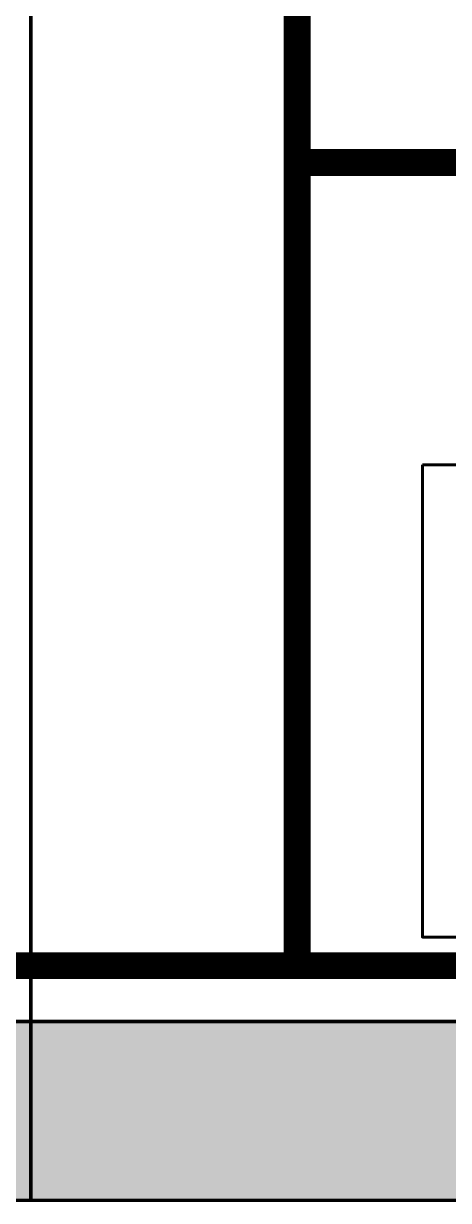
# Model space of a CAD drawing. Header units: millimetres. Extents: x -116965 to 323937, y 291661 to 566926.
# Drawn here: x -48635 to -48398, y 328240 to 328898 of the extents above; entities that cross this region are included whole.
import ezdxf

# ---------------------------------------------------------------- set-up
doc = ezdxf.new("R2010")
doc.units = ezdxf.units.MM
doc.layers.get('0').update_dxf_attribs({"lineweight": 18})
doc.layers.add('C00-00-00', color=7, linetype='Continuous')
doc.layers.add('C34-3A-40', color=7, linetype='Continuous', true_color=0x343a40)
doc.layers.add('C62-64-69', color=7, linetype='Continuous', true_color=0x626469)

msp = doc.modelspace()

# ---------------------------------------------------------------- hatches: boundary and pattern name
at = {"layer": 'C34-3A-40'}
h = msp.add_hatch(color=256, dxfattribs=at)
h.dxf.hatch_style = 2
h.paths.add_polyline_path([(-49331.192633, 328339.849361), (-48631.290343, 328339.849361), (-48631.290343, 328239.863317), (-49331.192633, 328239.863317)])
h = msp.add_hatch(color=256, dxfattribs=at)
h.dxf.hatch_style = 2
h.paths.add_polyline_path([(-48631.290343, 328339.849361), (-47931.388048, 328339.849361), (-47931.388048, 328239.863317), (-48631.290343, 328239.863317)])
at = {"layer": 'C62-64-69'}
h = msp.add_hatch(color=256, dxfattribs=at)
h.dxf.hatch_style = 2
h.paths.add_polyline_path([(-48659.286433, 328330.850618), (-48627.290898, 328330.850618), (-48627.290898, 328323.851592), (-48659.286433, 328323.851592)])
h = msp.add_hatch(color=256, dxfattribs=at)
h.dxf.hatch_style = 2
h.paths.add_polyline_path([(-48631.290343, 328330.850618), (-48599.294808, 328330.850618), (-48599.294808, 328323.851592), (-48631.290343, 328323.851592)])
h = msp.add_hatch(color=256, dxfattribs=at)
h.dxf.hatch_style = 2
h.paths.add_polyline_path([(-48599.294808, 328330.850618), (-48567.299273, 328330.850618), (-48567.299273, 328323.851592), (-48599.294808, 328323.851592)])
h = msp.add_hatch(color=256, dxfattribs=at)
h.dxf.hatch_style = 2
h.paths.add_polyline_path([(-48599.294808, 328330.850618), (-48567.299273, 328330.850618), (-48567.299273, 328323.851592), (-48599.294808, 328323.851592)])
h = msp.add_hatch(color=256, dxfattribs=at)
h.dxf.hatch_style = 2
h.paths.add_polyline_path([(-48567.299273, 328330.850618), (-48535.303743, 328330.850618), (-48535.303743, 328323.851592), (-48567.299273, 328323.851592)])
h = msp.add_hatch(color=256, dxfattribs=at)
h.dxf.hatch_style = 2
h.paths.add_polyline_path([(-48567.299273, 328330.850618), (-48535.303743, 328330.850618), (-48535.303743, 328323.851592), (-48567.299273, 328323.851592)])
h = msp.add_hatch(color=256, dxfattribs=at)
h.dxf.hatch_style = 2
h.paths.add_polyline_path([(-48535.303743, 328330.850618), (-48503.308208, 328330.850618), (-48503.308208, 328323.851592), (-48535.303743, 328323.851592)])
h = msp.add_hatch(color=256, dxfattribs=at)
h.dxf.hatch_style = 2
h.paths.add_polyline_path([(-48503.308208, 328330.850618), (-48471.312673, 328330.850618), (-48471.312673, 328323.851592), (-48503.308208, 328323.851592)])
h = msp.add_hatch(color=256, dxfattribs=at)
h.dxf.hatch_style = 2
h.paths.add_polyline_path([(-48503.308208, 328330.850618), (-48471.312673, 328330.850618), (-48471.312673, 328323.851592), (-48503.308208, 328323.851592)])
h = msp.add_hatch(color=256, dxfattribs=at)
h.dxf.hatch_style = 2
h.paths.add_polyline_path([(-48471.312673, 328330.850618), (-48439.317143, 328330.850618), (-48439.317143, 328323.851592), (-48471.312673, 328323.851592)])
h = msp.add_hatch(color=256, dxfattribs=at)
h.dxf.hatch_style = 2
h.paths.add_polyline_path([(-48471.312673, 328330.850618), (-48439.317143, 328330.850618), (-48439.317143, 328323.851592), (-48471.312673, 328323.851592)])
h = msp.add_hatch(color=256, dxfattribs=at)
h.dxf.hatch_style = 2
h.paths.add_polyline_path([(-48439.317143, 328330.850618), (-48407.321608, 328330.850618), (-48407.321608, 328323.851592), (-48439.317143, 328323.851592)])
h = msp.add_hatch(color=256, dxfattribs=at)
h.dxf.hatch_style = 2
h.paths.add_polyline_path([(-48439.317143, 328330.850618), (-48407.321608, 328330.850618), (-48407.321608, 328323.851592), (-48439.317143, 328323.851592)])
h = msp.add_hatch(color=256, dxfattribs=at)
h.dxf.hatch_style = 2
h.paths.add_polyline_path([(-48407.321608, 328330.850618), (-48375.326073, 328330.850618), (-48375.326073, 328323.851592), (-48407.321608, 328323.851592)])
h = msp.add_hatch(color=256, dxfattribs=at)
h.dxf.hatch_style = 2
h.paths.add_polyline_path([(-48407.321608, 328330.850618), (-48375.326073, 328330.850618), (-48375.326073, 328323.851592), (-48407.321608, 328323.851592)])
h = msp.add_hatch(color=256, dxfattribs=at)
h.dxf.hatch_style = 2
h.paths.add_polyline_path([(-48659.286433, 328323.851592), (-48627.290898, 328323.851592), (-48627.290898, 328321.851874), (-48659.286433, 328321.851874)])
h = msp.add_hatch(color=256, dxfattribs=at)
h.dxf.hatch_style = 2
h.paths.add_polyline_path([(-48659.286433, 328321.851874), (-48627.290898, 328321.851874), (-48627.290898, 328314.852848), (-48659.286433, 328314.852848)])
h = msp.add_hatch(color=256, dxfattribs=at)
h.dxf.hatch_style = 2
h.paths.add_polyline_path([(-48631.290343, 328323.851592), (-48599.294808, 328323.851592), (-48599.294808, 328321.851874), (-48631.290343, 328321.851874)])
h = msp.add_hatch(color=256, dxfattribs=at)
h.dxf.hatch_style = 2
h.paths.add_polyline_path([(-48631.290343, 328321.851874), (-48599.294808, 328321.851874), (-48599.294808, 328314.852848), (-48631.290343, 328314.852848)])
h = msp.add_hatch(color=256, dxfattribs=at)
h.dxf.hatch_style = 2
h.paths.add_polyline_path([(-48599.294808, 328323.851592), (-48567.299273, 328323.851592), (-48567.299273, 328321.851874), (-48599.294808, 328321.851874)])
h = msp.add_hatch(color=256, dxfattribs=at)
h.dxf.hatch_style = 2
h.paths.add_polyline_path([(-48599.294808, 328323.851592), (-48567.299273, 328323.851592), (-48567.299273, 328321.851874), (-48599.294808, 328321.851874)])
h = msp.add_hatch(color=256, dxfattribs=at)
h.dxf.hatch_style = 2
h.paths.add_polyline_path([(-48599.294808, 328321.851874), (-48567.299273, 328321.851874), (-48567.299273, 328314.852848), (-48599.294808, 328314.852848)])
h = msp.add_hatch(color=256, dxfattribs=at)
h.dxf.hatch_style = 2
h.paths.add_polyline_path([(-48599.294808, 328321.851874), (-48567.299273, 328321.851874), (-48567.299273, 328314.852848), (-48599.294808, 328314.852848)])
h = msp.add_hatch(color=256, dxfattribs=at)
h.dxf.hatch_style = 2
h.paths.add_polyline_path([(-48567.299273, 328323.851592), (-48535.303743, 328323.851592), (-48535.303743, 328321.851874), (-48567.299273, 328321.851874)])
h = msp.add_hatch(color=256, dxfattribs=at)
h.dxf.hatch_style = 2
h.paths.add_polyline_path([(-48567.299273, 328323.851592), (-48535.303743, 328323.851592), (-48535.303743, 328321.851874), (-48567.299273, 328321.851874)])
h = msp.add_hatch(color=256, dxfattribs=at)
h.dxf.hatch_style = 2
h.paths.add_polyline_path([(-48567.299273, 328321.851874), (-48535.303743, 328321.851874), (-48535.303743, 328314.852848), (-48567.299273, 328314.852848)])
h = msp.add_hatch(color=256, dxfattribs=at)
h.dxf.hatch_style = 2
h.paths.add_polyline_path([(-48567.299273, 328321.851874), (-48535.303743, 328321.851874), (-48535.303743, 328314.852848), (-48567.299273, 328314.852848)])
h = msp.add_hatch(color=256, dxfattribs=at)
h.dxf.hatch_style = 2
h.paths.add_polyline_path([(-48535.303743, 328323.851592), (-48503.308208, 328323.851592), (-48503.308208, 328321.851874), (-48535.303743, 328321.851874)])
h = msp.add_hatch(color=256, dxfattribs=at)
h.dxf.hatch_style = 2
h.paths.add_polyline_path([(-48535.303743, 328321.851874), (-48503.308208, 328321.851874), (-48503.308208, 328314.852848), (-48535.303743, 328314.852848)])
h = msp.add_hatch(color=256, dxfattribs=at)
h.dxf.hatch_style = 2
h.paths.add_polyline_path([(-48503.308208, 328323.851592), (-48471.312673, 328323.851592), (-48471.312673, 328321.851874), (-48503.308208, 328321.851874)])
h = msp.add_hatch(color=256, dxfattribs=at)
h.dxf.hatch_style = 2
h.paths.add_polyline_path([(-48503.308208, 328323.851592), (-48471.312673, 328323.851592), (-48471.312673, 328321.851874), (-48503.308208, 328321.851874)])
h = msp.add_hatch(color=256, dxfattribs=at)
h.dxf.hatch_style = 2
h.paths.add_polyline_path([(-48503.308208, 328321.851874), (-48471.312673, 328321.851874), (-48471.312673, 328314.852848), (-48503.308208, 328314.852848)])
h = msp.add_hatch(color=256, dxfattribs=at)
h.dxf.hatch_style = 2
h.paths.add_polyline_path([(-48503.308208, 328321.851874), (-48471.312673, 328321.851874), (-48471.312673, 328314.852848), (-48503.308208, 328314.852848)])
h = msp.add_hatch(color=256, dxfattribs=at)
h.dxf.hatch_style = 2
h.paths.add_polyline_path([(-48471.312673, 328323.851592), (-48439.317143, 328323.851592), (-48439.317143, 328321.851874), (-48471.312673, 328321.851874)])
h = msp.add_hatch(color=256, dxfattribs=at)
h.dxf.hatch_style = 2
h.paths.add_polyline_path([(-48471.312673, 328323.851592), (-48439.317143, 328323.851592), (-48439.317143, 328321.851874), (-48471.312673, 328321.851874)])
h = msp.add_hatch(color=256, dxfattribs=at)
h.dxf.hatch_style = 2
h.paths.add_polyline_path([(-48471.312673, 328321.851874), (-48439.317143, 328321.851874), (-48439.317143, 328314.852848), (-48471.312673, 328314.852848)])
h = msp.add_hatch(color=256, dxfattribs=at)
h.dxf.hatch_style = 2
h.paths.add_polyline_path([(-48471.312673, 328321.851874), (-48439.317143, 328321.851874), (-48439.317143, 328314.852848), (-48471.312673, 328314.852848)])
h = msp.add_hatch(color=256, dxfattribs=at)
h.dxf.hatch_style = 2
h.paths.add_polyline_path([(-48439.317143, 328323.851592), (-48407.321608, 328323.851592), (-48407.321608, 328321.851874), (-48439.317143, 328321.851874)])
h = msp.add_hatch(color=256, dxfattribs=at)
h.dxf.hatch_style = 2
h.paths.add_polyline_path([(-48439.317143, 328323.851592), (-48407.321608, 328323.851592), (-48407.321608, 328321.851874), (-48439.317143, 328321.851874)])
h = msp.add_hatch(color=256, dxfattribs=at)
h.dxf.hatch_style = 2
h.paths.add_polyline_path([(-48439.317143, 328321.851874), (-48407.321608, 328321.851874), (-48407.321608, 328314.852848), (-48439.317143, 328314.852848)])
h = msp.add_hatch(color=256, dxfattribs=at)
h.dxf.hatch_style = 2
h.paths.add_polyline_path([(-48439.317143, 328321.851874), (-48407.321608, 328321.851874), (-48407.321608, 328314.852848), (-48439.317143, 328314.852848)])
h = msp.add_hatch(color=256, dxfattribs=at)
h.dxf.hatch_style = 2
h.paths.add_polyline_path([(-48407.321608, 328323.851592), (-48375.326073, 328323.851592), (-48375.326073, 328321.851874), (-48407.321608, 328321.851874)])
h = msp.add_hatch(color=256, dxfattribs=at)
h.dxf.hatch_style = 2
h.paths.add_polyline_path([(-48407.321608, 328323.851592), (-48375.326073, 328323.851592), (-48375.326073, 328321.851874), (-48407.321608, 328321.851874)])
h = msp.add_hatch(color=256, dxfattribs=at)
h.dxf.hatch_style = 2
h.paths.add_polyline_path([(-48407.321608, 328321.851874), (-48375.326073, 328321.851874), (-48375.326073, 328314.852848), (-48407.321608, 328314.852848)])
h = msp.add_hatch(color=256, dxfattribs=at)
h.dxf.hatch_style = 2
h.paths.add_polyline_path([(-48407.321608, 328321.851874), (-48375.326073, 328321.851874), (-48375.326073, 328314.852848), (-48407.321608, 328314.852848)])
h = msp.add_hatch(color=256, dxfattribs=at)
h.dxf.hatch_style = 2
h.paths.add_polyline_path([(-48659.286433, 328314.852848), (-48627.290898, 328314.852848), (-48627.290898, 328312.85313), (-48659.286433, 328312.85313)])
h = msp.add_hatch(color=256, dxfattribs=at)
h.dxf.hatch_style = 2
h.paths.add_polyline_path([(-48659.286433, 328312.85313), (-48627.290898, 328312.85313), (-48627.290898, 328305.854105), (-48659.286433, 328305.854105)])
h = msp.add_hatch(color=256, dxfattribs=at)
h.dxf.hatch_style = 2
h.paths.add_polyline_path([(-48631.290343, 328314.852848), (-48599.294808, 328314.852848), (-48599.294808, 328312.85313), (-48631.290343, 328312.85313)])
h = msp.add_hatch(color=256, dxfattribs=at)
h.dxf.hatch_style = 2
h.paths.add_polyline_path([(-48631.290343, 328312.85313), (-48599.294808, 328312.85313), (-48599.294808, 328305.854105), (-48631.290343, 328305.854105)])
h = msp.add_hatch(color=256, dxfattribs=at)
h.dxf.hatch_style = 2
h.paths.add_polyline_path([(-48599.294808, 328314.852848), (-48567.299273, 328314.852848), (-48567.299273, 328312.85313), (-48599.294808, 328312.85313)])
h = msp.add_hatch(color=256, dxfattribs=at)
h.dxf.hatch_style = 2
h.paths.add_polyline_path([(-48599.294808, 328314.852848), (-48567.299273, 328314.852848), (-48567.299273, 328312.85313), (-48599.294808, 328312.85313)])
h = msp.add_hatch(color=256, dxfattribs=at)
h.dxf.hatch_style = 2
h.paths.add_polyline_path([(-48599.294808, 328312.85313), (-48567.299273, 328312.85313), (-48567.299273, 328305.854105), (-48599.294808, 328305.854105)])
h = msp.add_hatch(color=256, dxfattribs=at)
h.dxf.hatch_style = 2
h.paths.add_polyline_path([(-48599.294808, 328312.85313), (-48567.299273, 328312.85313), (-48567.299273, 328305.854105), (-48599.294808, 328305.854105)])
h = msp.add_hatch(color=256, dxfattribs=at)
h.dxf.hatch_style = 2
h.paths.add_polyline_path([(-48567.299273, 328314.852848), (-48535.303743, 328314.852848), (-48535.303743, 328312.85313), (-48567.299273, 328312.85313)])
h = msp.add_hatch(color=256, dxfattribs=at)
h.dxf.hatch_style = 2
h.paths.add_polyline_path([(-48567.299273, 328314.852848), (-48535.303743, 328314.852848), (-48535.303743, 328312.85313), (-48567.299273, 328312.85313)])
h = msp.add_hatch(color=256, dxfattribs=at)
h.dxf.hatch_style = 2
h.paths.add_polyline_path([(-48567.299273, 328312.85313), (-48535.303743, 328312.85313), (-48535.303743, 328305.854105), (-48567.299273, 328305.854105)])
h = msp.add_hatch(color=256, dxfattribs=at)
h.dxf.hatch_style = 2
h.paths.add_polyline_path([(-48567.299273, 328312.85313), (-48535.303743, 328312.85313), (-48535.303743, 328305.854105), (-48567.299273, 328305.854105)])
h = msp.add_hatch(color=256, dxfattribs=at)
h.dxf.hatch_style = 2
h.paths.add_polyline_path([(-48535.303743, 328314.852848), (-48503.308208, 328314.852848), (-48503.308208, 328312.85313), (-48535.303743, 328312.85313)])
h = msp.add_hatch(color=256, dxfattribs=at)
h.dxf.hatch_style = 2
h.paths.add_polyline_path([(-48535.303743, 328312.85313), (-48503.308208, 328312.85313), (-48503.308208, 328305.854105), (-48535.303743, 328305.854105)])
h = msp.add_hatch(color=256, dxfattribs=at)
h.dxf.hatch_style = 2
h.paths.add_polyline_path([(-48503.308208, 328314.852848), (-48471.312673, 328314.852848), (-48471.312673, 328312.85313), (-48503.308208, 328312.85313)])
h = msp.add_hatch(color=256, dxfattribs=at)
h.dxf.hatch_style = 2
h.paths.add_polyline_path([(-48503.308208, 328314.852848), (-48471.312673, 328314.852848), (-48471.312673, 328312.85313), (-48503.308208, 328312.85313)])
h = msp.add_hatch(color=256, dxfattribs=at)
h.dxf.hatch_style = 2
h.paths.add_polyline_path([(-48503.308208, 328312.85313), (-48471.312673, 328312.85313), (-48471.312673, 328305.854105), (-48503.308208, 328305.854105)])
h = msp.add_hatch(color=256, dxfattribs=at)
h.dxf.hatch_style = 2
h.paths.add_polyline_path([(-48503.308208, 328312.85313), (-48471.312673, 328312.85313), (-48471.312673, 328305.854105), (-48503.308208, 328305.854105)])
h = msp.add_hatch(color=256, dxfattribs=at)
h.dxf.hatch_style = 2
h.paths.add_polyline_path([(-48471.312673, 328314.852848), (-48439.317143, 328314.852848), (-48439.317143, 328312.85313), (-48471.312673, 328312.85313)])
h = msp.add_hatch(color=256, dxfattribs=at)
h.dxf.hatch_style = 2
h.paths.add_polyline_path([(-48471.312673, 328314.852848), (-48439.317143, 328314.852848), (-48439.317143, 328312.85313), (-48471.312673, 328312.85313)])
h = msp.add_hatch(color=256, dxfattribs=at)
h.dxf.hatch_style = 2
h.paths.add_polyline_path([(-48471.312673, 328312.85313), (-48439.317143, 328312.85313), (-48439.317143, 328305.854105), (-48471.312673, 328305.854105)])
h = msp.add_hatch(color=256, dxfattribs=at)
h.dxf.hatch_style = 2
h.paths.add_polyline_path([(-48471.312673, 328312.85313), (-48439.317143, 328312.85313), (-48439.317143, 328305.854105), (-48471.312673, 328305.854105)])
h = msp.add_hatch(color=256, dxfattribs=at)
h.dxf.hatch_style = 2
h.paths.add_polyline_path([(-48439.317143, 328314.852848), (-48407.321608, 328314.852848), (-48407.321608, 328312.85313), (-48439.317143, 328312.85313)])
h = msp.add_hatch(color=256, dxfattribs=at)
h.dxf.hatch_style = 2
h.paths.add_polyline_path([(-48439.317143, 328314.852848), (-48407.321608, 328314.852848), (-48407.321608, 328312.85313), (-48439.317143, 328312.85313)])
h = msp.add_hatch(color=256, dxfattribs=at)
h.dxf.hatch_style = 2
h.paths.add_polyline_path([(-48439.317143, 328312.85313), (-48407.321608, 328312.85313), (-48407.321608, 328305.854105), (-48439.317143, 328305.854105)])
h = msp.add_hatch(color=256, dxfattribs=at)
h.dxf.hatch_style = 2
h.paths.add_polyline_path([(-48439.317143, 328312.85313), (-48407.321608, 328312.85313), (-48407.321608, 328305.854105), (-48439.317143, 328305.854105)])
h = msp.add_hatch(color=256, dxfattribs=at)
h.dxf.hatch_style = 2
h.paths.add_polyline_path([(-48407.321608, 328314.852848), (-48375.326073, 328314.852848), (-48375.326073, 328312.85313), (-48407.321608, 328312.85313)])
h = msp.add_hatch(color=256, dxfattribs=at)
h.dxf.hatch_style = 2
h.paths.add_polyline_path([(-48407.321608, 328314.852848), (-48375.326073, 328314.852848), (-48375.326073, 328312.85313), (-48407.321608, 328312.85313)])
h = msp.add_hatch(color=256, dxfattribs=at)
h.dxf.hatch_style = 2
h.paths.add_polyline_path([(-48407.321608, 328312.85313), (-48375.326073, 328312.85313), (-48375.326073, 328305.854105), (-48407.321608, 328305.854105)])
h = msp.add_hatch(color=256, dxfattribs=at)
h.dxf.hatch_style = 2
h.paths.add_polyline_path([(-48407.321608, 328312.85313), (-48375.326073, 328312.85313), (-48375.326073, 328305.854105), (-48407.321608, 328305.854105)])
h = msp.add_hatch(color=256, dxfattribs=at)
h.dxf.hatch_style = 2
h.paths.add_polyline_path([(-48659.286433, 328305.854105), (-48627.290898, 328305.854105), (-48627.290898, 328303.854386), (-48659.286433, 328303.854386)])
h = msp.add_hatch(color=256, dxfattribs=at)
h.dxf.hatch_style = 2
h.paths.add_polyline_path([(-48631.290343, 328305.854105), (-48599.294808, 328305.854105), (-48599.294808, 328303.854386), (-48631.290343, 328303.854386)])
h = msp.add_hatch(color=256, dxfattribs=at)
h.dxf.hatch_style = 2
h.paths.add_polyline_path([(-48599.294808, 328305.854105), (-48567.299273, 328305.854105), (-48567.299273, 328303.854386), (-48599.294808, 328303.854386)])
h = msp.add_hatch(color=256, dxfattribs=at)
h.dxf.hatch_style = 2
h.paths.add_polyline_path([(-48599.294808, 328305.854105), (-48567.299273, 328305.854105), (-48567.299273, 328303.854386), (-48599.294808, 328303.854386)])
h = msp.add_hatch(color=256, dxfattribs=at)
h.dxf.hatch_style = 2
h.paths.add_polyline_path([(-48567.299273, 328305.854105), (-48535.303743, 328305.854105), (-48535.303743, 328303.854386), (-48567.299273, 328303.854386)])
h = msp.add_hatch(color=256, dxfattribs=at)
h.dxf.hatch_style = 2
h.paths.add_polyline_path([(-48567.299273, 328305.854105), (-48535.303743, 328305.854105), (-48535.303743, 328303.854386), (-48567.299273, 328303.854386)])
h = msp.add_hatch(color=256, dxfattribs=at)
h.dxf.hatch_style = 2
h.paths.add_polyline_path([(-48535.303743, 328305.854105), (-48503.308208, 328305.854105), (-48503.308208, 328303.854386), (-48535.303743, 328303.854386)])
h = msp.add_hatch(color=256, dxfattribs=at)
h.dxf.hatch_style = 2
h.paths.add_polyline_path([(-48503.308208, 328305.854105), (-48471.312673, 328305.854105), (-48471.312673, 328303.854386), (-48503.308208, 328303.854386)])
h = msp.add_hatch(color=256, dxfattribs=at)
h.dxf.hatch_style = 2
h.paths.add_polyline_path([(-48503.308208, 328305.854105), (-48471.312673, 328305.854105), (-48471.312673, 328303.854386), (-48503.308208, 328303.854386)])
h = msp.add_hatch(color=256, dxfattribs=at)
h.dxf.hatch_style = 2
h.paths.add_polyline_path([(-48471.312673, 328305.854105), (-48439.317143, 328305.854105), (-48439.317143, 328303.854386), (-48471.312673, 328303.854386)])
h = msp.add_hatch(color=256, dxfattribs=at)
h.dxf.hatch_style = 2
h.paths.add_polyline_path([(-48471.312673, 328305.854105), (-48439.317143, 328305.854105), (-48439.317143, 328303.854386), (-48471.312673, 328303.854386)])
h = msp.add_hatch(color=256, dxfattribs=at)
h.dxf.hatch_style = 2
h.paths.add_polyline_path([(-48439.317143, 328305.854105), (-48407.321608, 328305.854105), (-48407.321608, 328303.854386), (-48439.317143, 328303.854386)])
h = msp.add_hatch(color=256, dxfattribs=at)
h.dxf.hatch_style = 2
h.paths.add_polyline_path([(-48439.317143, 328305.854105), (-48407.321608, 328305.854105), (-48407.321608, 328303.854386), (-48439.317143, 328303.854386)])
h = msp.add_hatch(color=256, dxfattribs=at)
h.dxf.hatch_style = 2
h.paths.add_polyline_path([(-48407.321608, 328305.854105), (-48375.326073, 328305.854105), (-48375.326073, 328303.854386), (-48407.321608, 328303.854386)])
h = msp.add_hatch(color=256, dxfattribs=at)
h.dxf.hatch_style = 2
h.paths.add_polyline_path([(-48407.321608, 328305.854105), (-48375.326073, 328305.854105), (-48375.326073, 328303.854386), (-48407.321608, 328303.854386)])
h = msp.add_hatch(color=256, dxfattribs=at)
h.dxf.hatch_style = 2
h.paths.add_polyline_path([(-48659.286433, 328303.854386), (-48627.290898, 328303.854386), (-48627.290898, 328296.855361), (-48659.286433, 328296.855361)])
h = msp.add_hatch(color=256, dxfattribs=at)
h.dxf.hatch_style = 2
h.paths.add_polyline_path([(-48631.290343, 328303.854386), (-48599.294808, 328303.854386), (-48599.294808, 328296.855361), (-48631.290343, 328296.855361)])
h = msp.add_hatch(color=256, dxfattribs=at)
h.dxf.hatch_style = 2
h.paths.add_polyline_path([(-48599.294808, 328303.854386), (-48567.299273, 328303.854386), (-48567.299273, 328296.855361), (-48599.294808, 328296.855361)])
h = msp.add_hatch(color=256, dxfattribs=at)
h.dxf.hatch_style = 2
h.paths.add_polyline_path([(-48599.294808, 328303.854386), (-48567.299273, 328303.854386), (-48567.299273, 328296.855361), (-48599.294808, 328296.855361)])
h = msp.add_hatch(color=256, dxfattribs=at)
h.dxf.hatch_style = 2
h.paths.add_polyline_path([(-48567.299273, 328303.854386), (-48535.303743, 328303.854386), (-48535.303743, 328296.855361), (-48567.299273, 328296.855361)])
h = msp.add_hatch(color=256, dxfattribs=at)
h.dxf.hatch_style = 2
h.paths.add_polyline_path([(-48567.299273, 328303.854386), (-48535.303743, 328303.854386), (-48535.303743, 328296.855361), (-48567.299273, 328296.855361)])
h = msp.add_hatch(color=256, dxfattribs=at)
h.dxf.hatch_style = 2
h.paths.add_polyline_path([(-48535.303743, 328303.854386), (-48503.308208, 328303.854386), (-48503.308208, 328296.855361), (-48535.303743, 328296.855361)])
h = msp.add_hatch(color=256, dxfattribs=at)
h.dxf.hatch_style = 2
h.paths.add_polyline_path([(-48503.308208, 328303.854386), (-48471.312673, 328303.854386), (-48471.312673, 328296.855361), (-48503.308208, 328296.855361)])
h = msp.add_hatch(color=256, dxfattribs=at)
h.dxf.hatch_style = 2
h.paths.add_polyline_path([(-48503.308208, 328303.854386), (-48471.312673, 328303.854386), (-48471.312673, 328296.855361), (-48503.308208, 328296.855361)])
h = msp.add_hatch(color=256, dxfattribs=at)
h.dxf.hatch_style = 2
h.paths.add_polyline_path([(-48471.312673, 328303.854386), (-48439.317143, 328303.854386), (-48439.317143, 328296.855361), (-48471.312673, 328296.855361)])
h = msp.add_hatch(color=256, dxfattribs=at)
h.dxf.hatch_style = 2
h.paths.add_polyline_path([(-48471.312673, 328303.854386), (-48439.317143, 328303.854386), (-48439.317143, 328296.855361), (-48471.312673, 328296.855361)])
h = msp.add_hatch(color=256, dxfattribs=at)
h.dxf.hatch_style = 2
h.paths.add_polyline_path([(-48439.317143, 328303.854386), (-48407.321608, 328303.854386), (-48407.321608, 328296.855361), (-48439.317143, 328296.855361)])
h = msp.add_hatch(color=256, dxfattribs=at)
h.dxf.hatch_style = 2
h.paths.add_polyline_path([(-48439.317143, 328303.854386), (-48407.321608, 328303.854386), (-48407.321608, 328296.855361), (-48439.317143, 328296.855361)])
h = msp.add_hatch(color=256, dxfattribs=at)
h.dxf.hatch_style = 2
h.paths.add_polyline_path([(-48407.321608, 328303.854386), (-48375.326073, 328303.854386), (-48375.326073, 328296.855361), (-48407.321608, 328296.855361)])
h = msp.add_hatch(color=256, dxfattribs=at)
h.dxf.hatch_style = 2
h.paths.add_polyline_path([(-48407.321608, 328303.854386), (-48375.326073, 328303.854386), (-48375.326073, 328296.855361), (-48407.321608, 328296.855361)])
h = msp.add_hatch(color=256, dxfattribs=at)
h.dxf.hatch_style = 2
h.paths.add_polyline_path([(-48659.286433, 328296.855361), (-48627.290898, 328296.855361), (-48627.290898, 328294.855643), (-48659.286433, 328294.855643)])
h = msp.add_hatch(color=256, dxfattribs=at)
h.dxf.hatch_style = 2
h.paths.add_polyline_path([(-48659.286433, 328294.855643), (-48627.290898, 328294.855643), (-48627.290898, 328287.856617), (-48659.286433, 328287.856617)])
h = msp.add_hatch(color=256, dxfattribs=at)
h.dxf.hatch_style = 2
h.paths.add_polyline_path([(-48631.290343, 328296.855361), (-48599.294808, 328296.855361), (-48599.294808, 328294.855643), (-48631.290343, 328294.855643)])
h = msp.add_hatch(color=256, dxfattribs=at)
h.dxf.hatch_style = 2
h.paths.add_polyline_path([(-48631.290343, 328294.855643), (-48599.294808, 328294.855643), (-48599.294808, 328287.856617), (-48631.290343, 328287.856617)])
h = msp.add_hatch(color=256, dxfattribs=at)
h.dxf.hatch_style = 2
h.paths.add_polyline_path([(-48599.294808, 328296.855361), (-48567.299273, 328296.855361), (-48567.299273, 328294.855643), (-48599.294808, 328294.855643)])
h = msp.add_hatch(color=256, dxfattribs=at)
h.dxf.hatch_style = 2
h.paths.add_polyline_path([(-48599.294808, 328296.855361), (-48567.299273, 328296.855361), (-48567.299273, 328294.855643), (-48599.294808, 328294.855643)])
h = msp.add_hatch(color=256, dxfattribs=at)
h.dxf.hatch_style = 2
h.paths.add_polyline_path([(-48599.294808, 328294.855643), (-48567.299273, 328294.855643), (-48567.299273, 328287.856617), (-48599.294808, 328287.856617)])
h = msp.add_hatch(color=256, dxfattribs=at)
h.dxf.hatch_style = 2
h.paths.add_polyline_path([(-48599.294808, 328294.855643), (-48567.299273, 328294.855643), (-48567.299273, 328287.856617), (-48599.294808, 328287.856617)])
h = msp.add_hatch(color=256, dxfattribs=at)
h.dxf.hatch_style = 2
h.paths.add_polyline_path([(-48567.299273, 328296.855361), (-48535.303743, 328296.855361), (-48535.303743, 328294.855643), (-48567.299273, 328294.855643)])
h = msp.add_hatch(color=256, dxfattribs=at)
h.dxf.hatch_style = 2
h.paths.add_polyline_path([(-48567.299273, 328296.855361), (-48535.303743, 328296.855361), (-48535.303743, 328294.855643), (-48567.299273, 328294.855643)])
h = msp.add_hatch(color=256, dxfattribs=at)
h.dxf.hatch_style = 2
h.paths.add_polyline_path([(-48567.299273, 328294.855643), (-48535.303743, 328294.855643), (-48535.303743, 328287.856617), (-48567.299273, 328287.856617)])
h = msp.add_hatch(color=256, dxfattribs=at)
h.dxf.hatch_style = 2
h.paths.add_polyline_path([(-48567.299273, 328294.855643), (-48535.303743, 328294.855643), (-48535.303743, 328287.856617), (-48567.299273, 328287.856617)])
h = msp.add_hatch(color=256, dxfattribs=at)
h.dxf.hatch_style = 2
h.paths.add_polyline_path([(-48535.303743, 328296.855361), (-48503.308208, 328296.855361), (-48503.308208, 328294.855643), (-48535.303743, 328294.855643)])
h = msp.add_hatch(color=256, dxfattribs=at)
h.dxf.hatch_style = 2
h.paths.add_polyline_path([(-48535.303743, 328294.855643), (-48503.308208, 328294.855643), (-48503.308208, 328287.856617), (-48535.303743, 328287.856617)])
h = msp.add_hatch(color=256, dxfattribs=at)
h.dxf.hatch_style = 2
h.paths.add_polyline_path([(-48503.308208, 328296.855361), (-48471.312673, 328296.855361), (-48471.312673, 328294.855643), (-48503.308208, 328294.855643)])
h = msp.add_hatch(color=256, dxfattribs=at)
h.dxf.hatch_style = 2
h.paths.add_polyline_path([(-48503.308208, 328296.855361), (-48471.312673, 328296.855361), (-48471.312673, 328294.855643), (-48503.308208, 328294.855643)])
h = msp.add_hatch(color=256, dxfattribs=at)
h.dxf.hatch_style = 2
h.paths.add_polyline_path([(-48503.308208, 328294.855643), (-48471.312673, 328294.855643), (-48471.312673, 328287.856617), (-48503.308208, 328287.856617)])
h = msp.add_hatch(color=256, dxfattribs=at)
h.dxf.hatch_style = 2
h.paths.add_polyline_path([(-48503.308208, 328294.855643), (-48471.312673, 328294.855643), (-48471.312673, 328287.856617), (-48503.308208, 328287.856617)])
h = msp.add_hatch(color=256, dxfattribs=at)
h.dxf.hatch_style = 2
h.paths.add_polyline_path([(-48471.312673, 328296.855361), (-48439.317143, 328296.855361), (-48439.317143, 328294.855643), (-48471.312673, 328294.855643)])
h = msp.add_hatch(color=256, dxfattribs=at)
h.dxf.hatch_style = 2
h.paths.add_polyline_path([(-48471.312673, 328296.855361), (-48439.317143, 328296.855361), (-48439.317143, 328294.855643), (-48471.312673, 328294.855643)])
h = msp.add_hatch(color=256, dxfattribs=at)
h.dxf.hatch_style = 2
h.paths.add_polyline_path([(-48471.312673, 328294.855643), (-48439.317143, 328294.855643), (-48439.317143, 328287.856617), (-48471.312673, 328287.856617)])
h = msp.add_hatch(color=256, dxfattribs=at)
h.dxf.hatch_style = 2
h.paths.add_polyline_path([(-48471.312673, 328294.855643), (-48439.317143, 328294.855643), (-48439.317143, 328287.856617), (-48471.312673, 328287.856617)])
h = msp.add_hatch(color=256, dxfattribs=at)
h.dxf.hatch_style = 2
h.paths.add_polyline_path([(-48439.317143, 328296.855361), (-48407.321608, 328296.855361), (-48407.321608, 328294.855643), (-48439.317143, 328294.855643)])
h = msp.add_hatch(color=256, dxfattribs=at)
h.dxf.hatch_style = 2
h.paths.add_polyline_path([(-48439.317143, 328296.855361), (-48407.321608, 328296.855361), (-48407.321608, 328294.855643), (-48439.317143, 328294.855643)])
h = msp.add_hatch(color=256, dxfattribs=at)
h.dxf.hatch_style = 2
h.paths.add_polyline_path([(-48439.317143, 328294.855643), (-48407.321608, 328294.855643), (-48407.321608, 328287.856617), (-48439.317143, 328287.856617)])
h = msp.add_hatch(color=256, dxfattribs=at)
h.dxf.hatch_style = 2
h.paths.add_polyline_path([(-48439.317143, 328294.855643), (-48407.321608, 328294.855643), (-48407.321608, 328287.856617), (-48439.317143, 328287.856617)])
h = msp.add_hatch(color=256, dxfattribs=at)
h.dxf.hatch_style = 2
h.paths.add_polyline_path([(-48407.321608, 328296.855361), (-48375.326073, 328296.855361), (-48375.326073, 328294.855643), (-48407.321608, 328294.855643)])
h = msp.add_hatch(color=256, dxfattribs=at)
h.dxf.hatch_style = 2
h.paths.add_polyline_path([(-48407.321608, 328296.855361), (-48375.326073, 328296.855361), (-48375.326073, 328294.855643), (-48407.321608, 328294.855643)])
h = msp.add_hatch(color=256, dxfattribs=at)
h.dxf.hatch_style = 2
h.paths.add_polyline_path([(-48407.321608, 328294.855643), (-48375.326073, 328294.855643), (-48375.326073, 328287.856617), (-48407.321608, 328287.856617)])
h = msp.add_hatch(color=256, dxfattribs=at)
h.dxf.hatch_style = 2
h.paths.add_polyline_path([(-48407.321608, 328294.855643), (-48375.326073, 328294.855643), (-48375.326073, 328287.856617), (-48407.321608, 328287.856617)])
h = msp.add_hatch(color=256, dxfattribs=at)
h.dxf.hatch_style = 2
h.paths.add_polyline_path([(-48659.286433, 328287.856617), (-48627.290898, 328287.856617), (-48627.290898, 328285.856899), (-48659.286433, 328285.856899)])
h = msp.add_hatch(color=256, dxfattribs=at)
h.dxf.hatch_style = 2
h.paths.add_polyline_path([(-48631.290343, 328287.856617), (-48599.294808, 328287.856617), (-48599.294808, 328285.856899), (-48631.290343, 328285.856899)])
h = msp.add_hatch(color=256, dxfattribs=at)
h.dxf.hatch_style = 2
h.paths.add_polyline_path([(-48599.294808, 328287.856617), (-48567.299273, 328287.856617), (-48567.299273, 328285.856899), (-48599.294808, 328285.856899)])
h = msp.add_hatch(color=256, dxfattribs=at)
h.dxf.hatch_style = 2
h.paths.add_polyline_path([(-48599.294808, 328287.856617), (-48567.299273, 328287.856617), (-48567.299273, 328285.856899), (-48599.294808, 328285.856899)])
h = msp.add_hatch(color=256, dxfattribs=at)
h.dxf.hatch_style = 2
h.paths.add_polyline_path([(-48567.299273, 328287.856617), (-48535.303743, 328287.856617), (-48535.303743, 328285.856899), (-48567.299273, 328285.856899)])
h = msp.add_hatch(color=256, dxfattribs=at)
h.dxf.hatch_style = 2
h.paths.add_polyline_path([(-48567.299273, 328287.856617), (-48535.303743, 328287.856617), (-48535.303743, 328285.856899), (-48567.299273, 328285.856899)])
h = msp.add_hatch(color=256, dxfattribs=at)
h.dxf.hatch_style = 2
h.paths.add_polyline_path([(-48535.303743, 328287.856617), (-48503.308208, 328287.856617), (-48503.308208, 328285.856899), (-48535.303743, 328285.856899)])
h = msp.add_hatch(color=256, dxfattribs=at)
h.dxf.hatch_style = 2
h.paths.add_polyline_path([(-48503.308208, 328287.856617), (-48471.312673, 328287.856617), (-48471.312673, 328285.856899), (-48503.308208, 328285.856899)])
h = msp.add_hatch(color=256, dxfattribs=at)
h.dxf.hatch_style = 2
h.paths.add_polyline_path([(-48503.308208, 328287.856617), (-48471.312673, 328287.856617), (-48471.312673, 328285.856899), (-48503.308208, 328285.856899)])
h = msp.add_hatch(color=256, dxfattribs=at)
h.dxf.hatch_style = 2
h.paths.add_polyline_path([(-48471.312673, 328287.856617), (-48439.317143, 328287.856617), (-48439.317143, 328285.856899), (-48471.312673, 328285.856899)])
h = msp.add_hatch(color=256, dxfattribs=at)
h.dxf.hatch_style = 2
h.paths.add_polyline_path([(-48471.312673, 328287.856617), (-48439.317143, 328287.856617), (-48439.317143, 328285.856899), (-48471.312673, 328285.856899)])
h = msp.add_hatch(color=256, dxfattribs=at)
h.dxf.hatch_style = 2
h.paths.add_polyline_path([(-48439.317143, 328287.856617), (-48407.321608, 328287.856617), (-48407.321608, 328285.856899), (-48439.317143, 328285.856899)])
h = msp.add_hatch(color=256, dxfattribs=at)
h.dxf.hatch_style = 2
h.paths.add_polyline_path([(-48439.317143, 328287.856617), (-48407.321608, 328287.856617), (-48407.321608, 328285.856899), (-48439.317143, 328285.856899)])
h = msp.add_hatch(color=256, dxfattribs=at)
h.dxf.hatch_style = 2
h.paths.add_polyline_path([(-48407.321608, 328287.856617), (-48375.326073, 328287.856617), (-48375.326073, 328285.856899), (-48407.321608, 328285.856899)])
h = msp.add_hatch(color=256, dxfattribs=at)
h.dxf.hatch_style = 2
h.paths.add_polyline_path([(-48407.321608, 328287.856617), (-48375.326073, 328287.856617), (-48375.326073, 328285.856899), (-48407.321608, 328285.856899)])

# ---------------------------------------------------------------- linework, layer by layer
at = {"color": 1, "lineweight": -3, "ltscale": 5, "const_width": 15}
for points in [[(-49182.400662, 328371.063101), (-47019.613368, 328371.063101), (-47019.613368, 329439.184138), (-46131.639302, 329439.184138)], [(-48482.498367, 328371.063101), (-48482.498367, 329269.863317)], [(-48482.498367, 328819.863317), (-48294.469916, 328819.863317)]]:
    msp.add_lwpolyline(points, dxfattribs=at)
at = {"layer": 'C00-00-00', "lineweight": 211}
for points in [[(-49331.192633, 330439.556236), (-48631.290343, 330439.556236), (-48631.290343, 328239.863317), (-49331.192633, 328239.863317)], [(-48631.290343, 330439.556236), (-47931.388048, 330439.556236), (-47931.388048, 328239.863317), (-48631.290343, 328239.863317)], [(-49331.192633, 328339.849361), (-48631.290343, 328339.849361), (-48631.290343, 328239.863317), (-49331.192633, 328239.863317)], [(-48631.290343, 328339.849361), (-47931.388048, 328339.849361), (-47931.388048, 328239.863317), (-48631.290343, 328239.863317)]]:
    msp.add_lwpolyline(points, close=True, dxfattribs=at)
at = {"layer": 'C00-00-00', "lineweight": 100}
for points in [[(-49331.192633, 330339.570192), (-48631.290343, 330339.570192), (-48631.290343, 328339.849361), (-49331.192633, 328339.849361)], [(-48631.290343, 330339.570192), (-47931.388048, 330339.570192), (-47931.388048, 328339.849361), (-48631.290343, 328339.849361)]]:
    msp.add_lwpolyline(points, close=True, dxfattribs=at)
at = {"layer": 'C00-00-00', "lineweight": 60}
msp.add_lwpolyline([(-48412.518217, 328651.003254), (-48148.555067, 328651.003254), (-48148.555067, 328387.040104), (-48412.518217, 328387.040104)], close=True, dxfattribs=at)

doc.saveas('drawing.dxf')
